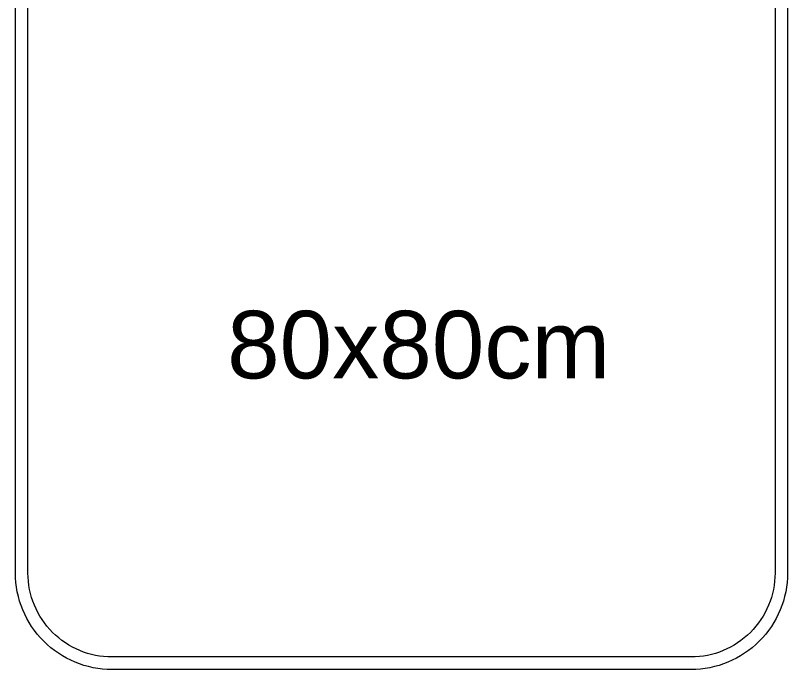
# Model space of a CAD drawing. Header units: centimetres. Extents: x 5488 to 20269, y -31398 to -19684.
# Drawn here: x 16400.2 to 16480.2, y -23873.2 to -23805.4 of the extents above; entities that cross this region are included whole.
import ezdxf

# ---------------------------------------------------------------- set-up
doc = ezdxf.new("R2010")
doc.units = ezdxf.units.CM
doc.set_wipeout_variables(frame=1)
doc.linetypes.add('( Hidden )', pattern=[0.375, 0.25, -0.125])
doc.linetypes.add('DOT', pattern=[0.25, 0, -0.25])
doc.layers.add('wipeout', color=7, linetype='Continuous', true_color=0xffffff)
doc.layers.add('xxx_Auto_Tefris_Tefris', color=32, linetype='Continuous', lineweight=15)
doc.layers.add('xxx_Auto_Yardimci_Yazi', color=7, linetype='Continuous', lineweight=9)
doc.styles.add('4N_100', font='arial.ttf', dxfattribs={"height": 16})

# ---------------------------------------------------------------- blocks, each defined once
blk = doc.blocks.new('uyt6ueueyu')
at = {"linetype": 'DOT'}
blk.add_wipeout([(-901.908, 523.87), (-841.908, 523.87), (-834.837, 520.941), (-831.908, 513.87), (-831.908, 451.684), (-834.837, 446.799), (-841.908, 443.87), (-901.908, 443.87), (-908.979, 446.799), (-911.908, 453.87), (-911.908, 513.87), (-908.979, 520.941)], dxfattribs=at).dxf.layer = 'wipeout'
at = {"color": 0}
for points in [[(-901.908, 523.87), (-841.908, 523.87, -0.414214), (-831.908, 513.87), (-831.908, 453.87, -0.414214), (-841.908, 443.87), (-901.908, 443.87, -0.414214), (-911.908, 453.87), (-911.908, 513.87, -0.414214)], [(-901.908, 522.57), (-841.908, 522.57, -0.414214), (-833.208, 513.87), (-833.208, 453.87, -0.414214), (-841.908, 445.17), (-901.908, 445.17, -0.414214), (-910.608, 453.87), (-910.608, 513.87, -0.414214)]]:
    blk.add_lwpolyline(points, format="xyb", close=True, dxfattribs=at)
at = {"layer": 'xxx_Auto_Yardimci_Yazi', "color": 0, "linetype": '( Hidden )', "ltscale": 50, "style": '4N_100'}
blk.add_text('80x80cm', height=7, rotation=90, dxfattribs=at).set_placement((-862.064, 465.807))

msp = doc.modelspace()

# ---------------------------------------------------------------- block references
at = {"layer": 'xxx_Auto_Tefris_Tefris', "rotation": 270}
msp.add_blockref('uyt6ueueyu', (15956.34, -24705.06), dxfattribs=at)

doc.saveas('drawing.dxf')
